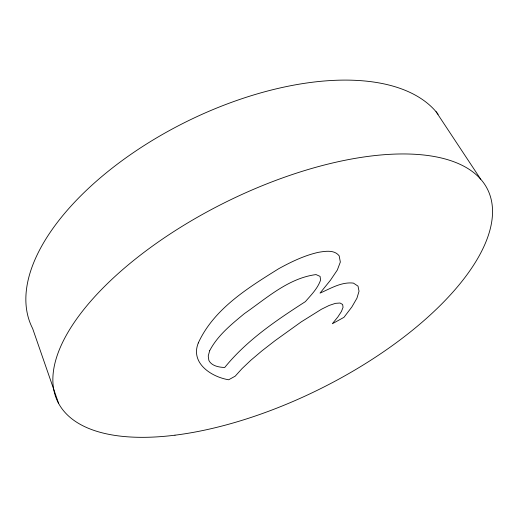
<?xml version="1.0" encoding="UTF-8"?>
<svg xmlns="http://www.w3.org/2000/svg" width="518" height="518" viewBox="0 0 518 518"><rect width="100%" height="100%" fill="white"/><g stroke="black" fill="none" stroke-linecap="round" stroke-linejoin="round"><path stroke-width="0.78" d="M436.059 111.707L480.678 179.17M58.618 403.431L32.628 328.49A229.778 116.304 -26.3 0 1 175.757 127.137A229.778 116.304 -26.3 0 1 438.124 114.271M198.297 342.961C190.106 363.163 211.448 376.949 228.671 379.772L235.204 376.165L242.023 368.615L250.939 360.165L261.991 350.815L275.213 340.546L301.198 321.905L321.464 309.24L329.17 305.439L335.45 303.347L340.028 303.017L342.631 304.474L343.058 307.271L341.453 311.447L337.859 316.958L332.323 323.763L343.965 317.333L351.884 306.928L356.941 298.2L359.026 291.245L358.022 286.137L353.425 283.106C341.517 281.701 330.51 288.532 320.027 293.117L330.432 280.251L337.322 270.027L340.339 262.05L339.18 255.834C334.278 249.54 325.272 251.23 318.434 252.318C304.364 255.484 291.278 261.81 278.71 268.712C247.98 287.898 213.908 308.819 198.297 342.961M209.654 350.764L208.236 355.995L208.838 360.269A49.333 20.616 -25.3 0 0 224.734 367.469C246.782 340.229 276.204 320.422 305.393 301.625C311.098 294.969 317.689 288.552 320.571 280.057L320.072 276.385L316.051 274.585C288.422 278.14 266.537 298.29 244.457 313.565C231.41 324.365 217.592 335.444 209.654 350.764M174.987 435.185A239.711 104.617 -26.3 0 0 492.1 204.578A239.711 104.617 -26.3 0 0 150.997 247.17A239.711 104.617 -26.3 0 0 174.987 435.185"/></g></svg>
